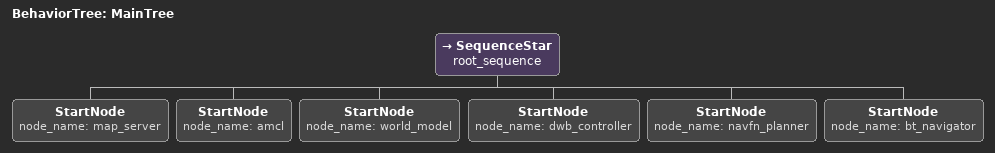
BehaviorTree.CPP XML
<root main_tree_to_execute="MainTree">
  <BehaviorTree ID="MainTree">
    <SequenceStar name="root_sequence">
      <StartNode node_name="map_server"/>
      <StartNode node_name="amcl"/>
      <StartNode node_name="world_model"/>
      <StartNode node_name="dwb_controller"/>
      <StartNode node_name="navfn_planner"/>
      <StartNode node_name="bt_navigator"/>
    </SequenceStar>
  </BehaviorTree>
</root>
